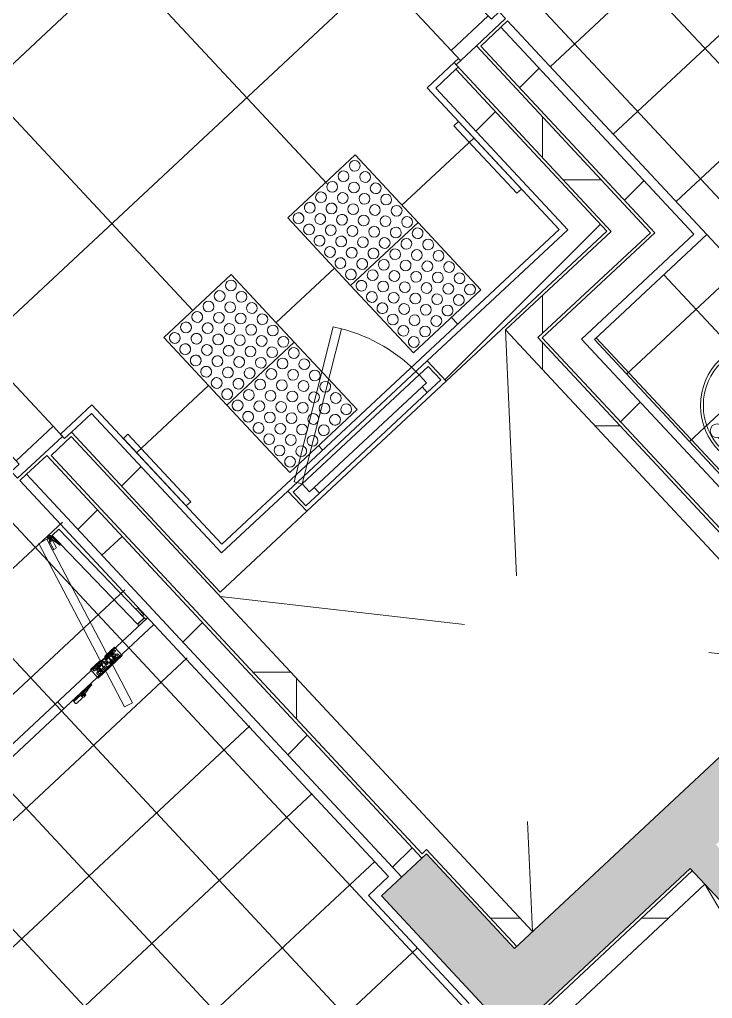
# Model space of a CAD drawing. Header units: millimetres. Extents: x -71377 to 516042, y -145869 to 441446.
# Drawn here: x 190669 to 192923, y 75689 to 78871 of the extents above; entities that cross this region are included whole.
import ezdxf

# ---------------------------------------------------------------- set-up
doc = ezdxf.new("R2010")
doc.units = ezdxf.units.MM
doc.header["$LTSCALE"] = 1000
doc.linetypes.add('_점선_S_', pattern=[1.6, 0.8, -0.8])
for name, color, linetype, lineweight in [('A-door', 4, 'Continuous', 5), ('A-door-hdln', 8, 'Continuous', 5), ('A-ele-8', 8, 'Continuous', 5), ('A-fnsh', 5, 'Continuous', 5), ('A-hat', 251, 'Continuous', 5), ('A-insu', 251, 'Continuous', 5), ('A_bwall', 3, 'Continuous', 5), ('A_cwall', 2, 'Continuous', 5), ('A_fnsh', 5, 'Continuous', 5), ('AA_오픈', 8, '_점선_S_', 5), ('AA_위생', 4, 'Continuous', 5), ('AA_점형블럭', 8, 'Continuous', 5)]:
    doc.layers.add(name, color=color, linetype=linetype, lineweight=lineweight)
pattern_1 = [(45, (165969.5, 243949.9), (-353.5534, 353.5534), [])]
pattern_2 = [(0, (165969.5, 243949.9), (0, 800), []), (90, (165969.5, 243949.9), (-800, 5e-14), [])]

# ---------------------------------------------------------------- blocks, each defined once
blk = doc.blocks.new('외여닫이문 - __A_SD_11x21_씰FL_20_원형__프레임200-7572414-지반층 배치도')
at = {"layer": 'A-door'}
for p, q in [((-550, 125), (-505, 125)), ((-505, 125), (-505, -40)), ((505, 125), (550, 125)), ((505, -40), (505, 125)), ((-550, -75), (-550, 55)), ((550, 55), (550, -75)), ((-520, -40), (-520, -75)), ((-505, -40), (-520, -40)), ((520, -40), (505, -40)), ((520, -75), (520, -40)), ((-520, -75), (-550, -75)), ((485, -75), (485, -1115)), ((485, -75), (520, -75)), ((520, -75), (520, -1115)), ((485, -1115), (520, -1115))]:
    blk.add_line(p, q, dxfattribs=at)
at = {"layer": 'A-door-hdln'}
for p, q in [((-505, 125), (505, 125)), ((-505, -40), (505, -40)), ((-520, -75), (520, -75))]:
    blk.add_line(p, q, dxfattribs=at)
blk.add_arc((520, -75), 1040, 180, 270, dxfattribs=at)
blk = doc.blocks.new('외여닫이문 - __A_SD_11x21_씰FL_20_원형__프레임200-7572415-지반층 배치도')
at = {"layer": 'A-door'}
for p, q in [((485, 75), (485, 1115)), ((485, 1115), (520, 1115)), ((520, 75), (520, 1115)), ((-520, 75), (-550, 75)), ((-550, 75), (-550, -125)), ((-520, 40), (-520, 75)), ((485, 75), (520, 75)), ((520, 75), (520, 40)), ((550, -125), (550, 75)), ((-505, 40), (-520, 40)), ((-505, -125), (-505, 40)), ((520, 40), (505, 40)), ((505, 40), (505, -125)), ((-550, -125), (-505, -125)), ((505, -125), (550, -125))]:
    blk.add_line(p, q, dxfattribs=at)
at = {"layer": 'A-door-hdln'}
for p, q in [((520, 75), (-520, 75)), ((505, 40), (-505, 40)), ((505, -125), (-505, -125))]:
    blk.add_line(p, q, dxfattribs=at)
blk.add_arc((520, 75), 1040, 90, 180, dxfattribs=at)
blk = doc.blocks.new('점자블럭_원형_개수_ - 점자블럭_원형_개수_-V12-지반층 배치도')
at = {"layer": 'AA_점형블럭'}
for p, q in [((300, 0), (0, 0)), ((0, 0), (0, -300)), ((300, -300), (300, 0)), ((600, 0), (300, 0)), ((300, 0), (300, -300)), ((600, -300), (600, 0)), ((0, -300), (300, -300)), ((300, -300), (600, -300))]:
    blk.add_line(p, q, dxfattribs=at)
for centre, start, end in [((25, -25), 0, 180), ((25, -25), 0, 180), ((25, -25), 120, 180), ((25, -25), 120, 180), ((25, -25), 180, 360), ((25, -25), 180, 0), ((25, -25), 180, 360), ((25, -25), 180, 0), ((25, -25), 15, 90), ((25, -25), 15, 90), ((75, -25), 0, 180), ((75, -25), 0, 180), ((75, -25), 0, 180), ((75, -25), 0, 180), ((75, -25), 180, 360), ((75, -25), 180, 0), ((75, -25), 180, 360), ((75, -25), 180, 0), ((125, -25), 0, 180), ((125, -25), 0, 180), ((125, -25), 0, 180), ((125, -25), 0, 180), ((125, -25), 180, 360), ((125, -25), 180, 0), ((125, -25), 180, 360), ((125, -25), 180, 0), ((175, -25), 0, 180), ((175, -25), 0, 180), ((175, -25), 180, 360), ((175, -25), 180, 360), ((175, -25), 0, 150), ((175, -25), 0, 150), ((175, -25), 300, 0), ((175, -25), 300, 0), ((225, -25), 0, 180), ((225, -25), 0, 180), ((225, -25), 180, 360), ((225, -25), 180, 360), ((225, -25), 0, 150), ((225, -25), 0, 150), ((225, -25), 300, 0), ((225, -25), 300, 0), ((275, -25), 0, 180), ((275, -25), 0, 180), ((275, -25), 180, 360), ((275, -25), 180, 360), ((275, -25), 0, 150), ((275, -25), 0, 150), ((275, -25), 300, 0), ((275, -25), 300, 0), ((325, -25), 0, 180), ((325, -25), 90, 180), ((325, -25), 0, 180), ((325, -25), 90, 180), ((325, -25), 180, 360), ((325, -25), 180, 345), ((325, -25), 180, 360), ((325, -25), 180, 345), ((325, -25), 30, 60), ((325, -25), 30, 60), ((375, -25), 0, 180), ((375, -25), 90, 180), ((375, -25), 0, 180), ((375, -25), 90, 180), ((375, -25), 180, 360), ((375, -25), 180, 345), ((375, -25), 180, 360), ((375, -25), 180, 345), ((375, -25), 30, 60), ((375, -25), 30, 60), ((425, -25), 0, 180), ((425, -25), 90, 180), ((425, -25), 0, 180), ((425, -25), 90, 180), ((425, -25), 180, 360), ((425, -25), 180, 345), ((425, -25), 180, 0), ((425, -25), 180, 345), ((425, -25), 30, 60), ((425, -25), 30, 60), ((475, -25), 0, 180), ((475, -25), 90, 180), ((475, -25), 0, 180), ((475, -25), 90, 180), ((475, -25), 180, 360), ((475, -25), 180, 345), ((475, -25), 180, 360), ((475, -25), 180, 345), ((475, -25), 30, 60), ((475, -25), 30, 60), ((525, -25), 0, 180), ((525, -25), 90, 180), ((525, -25), 0, 180), ((525, -25), 90, 180), ((525, -25), 180, 360), ((525, -25), 180, 345), ((525, -25), 180, 360), ((525, -25), 180, 345), ((525, -25), 30, 60), ((525, -25), 30, 60), ((575, -25), 0, 180), ((575, -25), 90, 180), ((575, -25), 0, 180), ((575, -25), 90, 180), ((575, -25), 180, 360), ((575, -25), 180, 345), ((575, -25), 180, 360), ((575, -25), 180, 345), ((575, -25), 30, 60), ((575, -25), 30, 60), ((25, -75), 0, 180), ((25, -75), 0, 180), ((25, -75), 0, 180), ((25, -75), 0, 180), ((75, -75), 0, 180), ((75, -75), 0, 180), ((75, -75), 0, 180), ((75, -75), 0, 180), ((125, -75), 0, 180), ((125, -75), 0, 180), ((125, -75), 0, 180), ((125, -75), 0, 180), ((175, -75), 0, 180), ((175, -75), 0, 180), ((175, -75), 0, 180), ((175, -75), 0, 180), ((175, -25), 210, 240), ((175, -25), 210, 240), ((225, -75), 0, 180), ((225, -75), 0, 180), ((225, -75), 0, 180), ((225, -75), 0, 180), ((225, -25), 210, 240), ((225, -25), 210, 240), ((275, -75), 0, 180), ((275, -75), 0, 180), ((275, -75), 0, 180), ((275, -75), 0, 180), ((275, -25), 210, 240), ((275, -25), 210, 240), ((325, -75), 0, 180), ((325, -75), 90, 180), ((325, -75), 0, 180), ((325, -75), 90, 180), ((325, -75), 30, 60), ((325, -75), 30, 60), ((375, -75), 0, 180), ((375, -75), 90, 180), ((375, -75), 0, 180), ((375, -75), 90, 180), ((375, -75), 30, 60), ((375, -75), 30, 60), ((425, -75), 0, 180), ((425, -75), 90, 180), ((425, -75), 0, 180), ((425, -75), 90, 180), ((425, -75), 30, 60), ((425, -75), 30, 60), ((475, -75), 0, 180), ((475, -75), 90, 180), ((475, -75), 0, 180), ((475, -75), 90, 180), ((475, -75), 30, 60), ((475, -75), 30, 60), ((525, -75), 0, 180), ((525, -75), 90, 180), ((525, -75), 0, 180), ((525, -75), 90, 180), ((525, -75), 30, 60), ((525, -75), 30, 60), ((575, -75), 0, 180), ((575, -75), 90, 180), ((575, -75), 0, 180), ((575, -75), 90, 180), ((575, -75), 30, 60), ((575, -75), 30, 60), ((25, -75), 180, 360), ((25, -75), 180, 0), ((25, -75), 180, 360), ((25, -75), 180, 0), ((75, -75), 180, 360), ((75, -75), 180, 0), ((75, -75), 180, 360), ((75, -75), 180, 0), ((125, -75), 180, 360), ((125, -75), 180, 0), ((125, -75), 180, 360), ((125, -75), 180, 0), ((175, -75), 180, 360), ((175, -75), 180, 0), ((175, -75), 180, 360), ((175, -75), 180, 0), ((225, -75), 180, 360), ((225, -75), 180, 0), ((225, -75), 180, 360), ((225, -75), 180, 0), ((275, -75), 180, 360), ((275, -75), 180, 0), ((275, -75), 180, 360), ((275, -75), 180, 0), ((325, -75), 180, 360), ((325, -75), 180, 345), ((325, -75), 180, 360), ((325, -75), 180, 345), ((375, -75), 180, 360), ((375, -75), 180, 345), ((375, -75), 180, 360), ((375, -75), 180, 345), ((425, -75), 180, 360), ((425, -75), 180, 345), ((425, -75), 180, 0), ((425, -75), 180, 345), ((475, -75), 180, 360), ((475, -75), 180, 345), ((475, -75), 180, 360), ((475, -75), 180, 345), ((525, -75), 180, 360), ((525, -75), 180, 345), ((525, -75), 180, 360), ((525, -75), 180, 345), ((575, -75), 180, 360), ((575, -75), 180, 345), ((575, -75), 180, 360), ((575, -75), 180, 345), ((25, -125), 0, 180), ((25, -125), 0, 180), ((25, -125), 0, 180), ((25, -125), 0, 180), ((25, -125), 180, 360), ((25, -125), 180, 0), ((25, -125), 180, 360), ((25, -125), 180, 0), ((75, -125), 0, 180), ((75, -125), 0, 180), ((75, -125), 0, 180), ((75, -125), 0, 180), ((75, -125), 180, 360), ((75, -125), 180, 0), ((75, -125), 180, 360), ((75, -125), 180, 0), ((125, -125), 0, 180), ((125, -125), 0, 180), ((125, -125), 0, 180), ((125, -125), 0, 180), ((125, -125), 180, 360), ((125, -125), 180, 0), ((125, -125), 180, 360), ((125, -125), 180, 0), ((175, -125), 0, 180), ((175, -125), 0, 180), ((175, -125), 0, 180), ((175, -125), 0, 180), ((175, -125), 180, 360), ((175, -125), 180, 0), ((175, -125), 180, 360), ((175, -125), 180, 0), ((225, -125), 0, 180), ((225, -125), 0, 180), ((225, -125), 0, 180), ((225, -125), 0, 180), ((225, -125), 180, 360), ((225, -125), 180, 0), ((225, -125), 180, 360), ((225, -125), 180, 0), ((275, -125), 0, 180), ((275, -125), 0, 180), ((275, -125), 0, 180), ((275, -125), 0, 180), ((275, -125), 180, 360), ((275, -125), 180, 0), ((275, -125), 180, 360), ((275, -125), 180, 0), ((325, -125), 0, 180), ((325, -125), 90, 180), ((325, -125), 0, 180), ((325, -125), 90, 180), ((325, -125), 180, 360), ((325, -125), 180, 345), ((325, -125), 180, 360), ((325, -125), 180, 345), ((325, -125), 30, 60), ((325, -125), 30, 60), ((375, -125), 0, 180), ((375, -125), 90, 180), ((375, -125), 0, 180), ((375, -125), 90, 180), ((375, -125), 180, 360), ((375, -125), 180, 345), ((375, -125), 180, 360), ((375, -125), 180, 345), ((375, -125), 30, 60), ((375, -125), 30, 60), ((425, -125), 0, 180), ((425, -125), 90, 180), ((425, -125), 0, 180), ((425, -125), 90, 180), ((425, -125), 180, 360), ((425, -125), 180, 345), ((425, -125), 180, 360), ((425, -125), 180, 345), ((425, -125), 30, 60), ((425, -125), 30, 60), ((475, -125), 0, 180), ((475, -125), 90, 180), ((475, -125), 0, 180), ((475, -125), 90, 180), ((475, -125), 180, 360), ((475, -125), 180, 345), ((475, -125), 180, 360), ((475, -125), 180, 345), ((475, -125), 30, 60), ((475, -125), 30, 60), ((525, -125), 0, 180), ((525, -125), 90, 180), ((525, -125), 0, 180), ((525, -125), 90, 180), ((525, -125), 180, 360), ((525, -125), 180, 345), ((525, -125), 180, 360), ((525, -125), 180, 345), ((525, -125), 30, 60), ((525, -125), 30, 60), ((575, -125), 0, 180), ((575, -125), 90, 180), ((575, -125), 0, 180), ((575, -125), 90, 180), ((575, -125), 180, 360), ((575, -125), 180, 345), ((575, -125), 180, 360), ((575, -125), 180, 345), ((575, -125), 30, 60), ((575, -125), 30, 60), ((25, -175), 0, 180), ((25, -175), 0, 180), ((25, -175), 30, 105), ((25, -175), 30, 105), ((75, -175), 0, 180), ((75, -175), 0, 180), ((75, -175), 0, 180), ((75, -175), 0, 180), ((125, -175), 0, 180), ((125, -175), 0, 180), ((125, -175), 0, 180), ((125, -175), 0, 180), ((175, -175), 0, 180), ((175, -175), 0, 180), ((175, -175), 0, 180), ((175, -175), 0, 180), ((225, -175), 0, 180), ((225, -175), 0, 180), ((225, -175), 0, 180), ((225, -175), 0, 180), ((275, -175), 0, 180), ((275, -175), 0, 180), ((275, -175), 0, 180), ((275, -175), 0, 180), ((325, -175), 0, 180), ((325, -175), 0, 180), ((325, -175), 0, 180), ((325, -175), 0, 180), ((375, -175), 0, 180), ((375, -175), 0, 180), ((375, -175), 0, 180), ((375, -175), 0, 180), ((425, -175), 0, 180), ((425, -175), 0, 180), ((425, -175), 0, 180), ((425, -175), 0, 180), ((475, -175), 0, 180), ((475, -175), 0, 180), ((475, -175), 0, 180), ((475, -175), 0, 180), ((525, -175), 0, 180), ((525, -175), 0, 180), ((525, -175), 0, 180), ((525, -175), 0, 180), ((575, -175), 0, 180), ((575, -175), 0, 180), ((575, -175), 0, 180), ((575, -175), 0, 180), ((25, -175), 135, 180), ((25, -175), 135, 180), ((25, -175), 180, 360), ((25, -175), 180, 315), ((25, -175), 180, 360), ((25, -175), 180, 315), ((75, -175), 180, 360), ((75, -175), 180, 0), ((75, -175), 180, 360), ((75, -175), 180, 0), ((125, -175), 180, 360), ((125, -175), 180, 0), ((125, -175), 180, 360), ((125, -175), 180, 0), ((175, -175), 180, 360), ((175, -175), 180, 0), ((175, -175), 180, 360), ((175, -175), 180, 0), ((225, -175), 180, 360), ((225, -175), 180, 0), ((225, -175), 180, 360), ((225, -175), 180, 0), ((275, -175), 180, 360), ((275, -175), 180, 0), ((275, -175), 180, 360), ((275, -175), 180, 360), ((325, -175), 180, 360), ((325, -175), 180, 360), ((325, -175), 180, 360), ((325, -175), 180, 0), ((375, -175), 180, 360), ((375, -175), 180, 0), ((375, -175), 180, 360), ((375, -175), 180, 360), ((425, -175), 180, 360), ((425, -175), 180, 0), ((425, -175), 180, 360), ((425, -175), 180, 0), ((475, -175), 180, 360), ((475, -175), 180, 0), ((475, -175), 180, 360), ((475, -175), 180, 0), ((525, -175), 180, 360), ((525, -175), 180, 0), ((525, -175), 180, 360), ((525, -175), 180, 0), ((575, -175), 180, 360), ((575, -175), 180, 360), ((575, -175), 180, 360), ((575, -175), 180, 360), ((25, -225), 0, 180), ((25, -225), 0, 180), ((25, -225), 135, 180), ((25, -225), 135, 180), ((25, -225), 30, 105), ((25, -225), 30, 105), ((75, -225), 0, 180), ((75, -225), 0, 180), ((75, -225), 0, 180), ((75, -225), 0, 180), ((125, -225), 0, 180), ((125, -225), 0, 180), ((125, -225), 0, 180), ((125, -225), 0, 180), ((175, -225), 0, 180), ((175, -225), 0, 180), ((175, -225), 0, 180), ((175, -225), 0, 180), ((225, -225), 0, 180), ((225, -225), 0, 180), ((225, -225), 0, 180), ((225, -225), 0, 180), ((275, -225), 0, 180), ((275, -225), 0, 180), ((275, -225), 0, 180), ((275, -225), 0, 180), ((325, -225), 0, 180), ((325, -225), 0, 180), ((325, -225), 0, 180), ((325, -225), 0, 180), ((375, -225), 0, 180), ((375, -225), 0, 180), ((375, -225), 0, 180), ((375, -225), 0, 180), ((425, -225), 0, 180), ((425, -225), 0, 180), ((425, -225), 0, 180), ((425, -225), 0, 180), ((475, -225), 0, 180), ((475, -225), 0, 180), ((475, -225), 0, 180), ((475, -225), 0, 180), ((525, -225), 0, 180), ((525, -225), 0, 180), ((525, -225), 0, 180), ((525, -225), 0, 180), ((575, -225), 0, 180), ((575, -225), 0, 180), ((575, -225), 0, 180), ((575, -225), 0, 180), ((25, -225), 180, 360), ((25, -225), 180, 315), ((25, -225), 180, 360), ((25, -225), 180, 315), ((75, -225), 180, 360), ((75, -225), 180, 0), ((75, -225), 180, 360), ((75, -225), 180, 360), ((125, -225), 180, 360), ((125, -225), 180, 0), ((125, -225), 180, 360), ((125, -225), 180, 0), ((175, -225), 180, 360), ((175, -225), 180, 360), ((175, -225), 180, 360), ((175, -225), 180, 0), ((225, -225), 180, 360), ((225, -225), 180, 0), ((225, -225), 180, 360), ((225, -225), 180, 0), ((275, -225), 180, 360), ((275, -225), 180, 0), ((275, -225), 180, 360), ((275, -225), 180, 0), ((325, -225), 180, 360), ((325, -225), 180, 0), ((325, -225), 180, 360), ((325, -225), 180, 0), ((375, -225), 180, 360), ((375, -225), 180, 360), ((375, -225), 180, 360), ((375, -225), 180, 0), ((425, -225), 180, 360), ((425, -225), 180, 0), ((425, -225), 180, 360), ((425, -225), 180, 0), ((475, -225), 180, 360), ((475, -225), 180, 360), ((475, -225), 180, 360), ((475, -225), 180, 0), ((525, -225), 180, 360), ((525, -225), 180, 0), ((525, -225), 180, 360), ((525, -225), 180, 0), ((575, -225), 180, 360), ((575, -225), 180, 0), ((575, -225), 180, 360), ((575, -225), 180, 0), ((25, -275), 0, 180), ((25, -275), 0, 180), ((25, -275), 135, 180), ((25, -275), 135, 180), ((25, -275), 180, 360), ((25, -275), 180, 315), ((25, -275), 180, 360), ((25, -275), 180, 315), ((25, -275), 30, 105), ((25, -275), 30, 105), ((75, -275), 0, 180), ((75, -275), 0, 180), ((75, -275), 0, 180), ((75, -275), 0, 180), ((75, -275), 180, 360), ((75, -275), 180, 0), ((75, -275), 180, 360), ((75, -275), 180, 360), ((125, -275), 0, 180), ((125, -275), 0, 180), ((125, -275), 0, 180), ((125, -275), 0, 180), ((125, -275), 180, 360), ((125, -275), 180, 0), ((125, -275), 180, 360), ((125, -275), 180, 0), ((175, -275), 0, 180), ((175, -275), 0, 180), ((175, -275), 0, 180), ((175, -275), 0, 180), ((175, -275), 180, 360), ((175, -275), 180, 0), ((175, -275), 180, 360), ((175, -275), 180, 0), ((225, -275), 0, 180), ((225, -275), 0, 180), ((225, -275), 0, 180), ((225, -275), 0, 180), ((225, -275), 180, 360), ((225, -275), 180, 0), ((225, -275), 180, 360), ((225, -275), 180, 0), ((275, -275), 0, 180), ((275, -275), 0, 180), ((275, -275), 0, 180), ((275, -275), 0, 180), ((275, -275), 180, 360), ((275, -275), 180, 0), ((275, -275), 180, 360), ((275, -275), 180, 360), ((325, -275), 0, 180), ((325, -275), 0, 180), ((325, -275), 0, 180), ((325, -275), 0, 180), ((325, -275), 180, 360), ((325, -275), 180, 360), ((325, -275), 180, 360), ((325, -275), 180, 0), ((375, -275), 0, 180), ((375, -275), 0, 180), ((375, -275), 0, 180), ((375, -275), 0, 180), ((375, -275), 180, 360), ((375, -275), 180, 0), ((375, -275), 180, 360), ((375, -275), 180, 0), ((425, -275), 0, 180), ((425, -275), 0, 180), ((425, -275), 0, 180), ((425, -275), 0, 180), ((425, -275), 180, 360), ((425, -275), 180, 0), ((425, -275), 180, 360), ((425, -275), 180, 0), ((475, -275), 0, 180), ((475, -275), 0, 180), ((475, -275), 0, 180), ((475, -275), 0, 180), ((475, -275), 180, 360), ((475, -275), 180, 0), ((475, -275), 180, 360), ((475, -275), 180, 0), ((525, -275), 0, 180), ((525, -275), 0, 180), ((525, -275), 0, 180), ((525, -275), 0, 180), ((525, -275), 180, 360), ((525, -275), 180, 360), ((525, -275), 180, 360), ((525, -275), 180, 360), ((575, -275), 0, 180), ((575, -275), 0, 180), ((575, -275), 0, 180), ((575, -275), 0, 180), ((575, -275), 180, 360), ((575, -275), 180, 0), ((575, -275), 180, 360), ((575, -275), 180, 360)]:
    blk.add_arc(centre, 17.5, start, end, dxfattribs=at)
blk = doc.blocks.new('위생기구_세면대_너비변경_ - 위생기구_세면대_너비변경_-6324300-지반층 배치도')
at = {"layer": 'AA_위생'}
for p, q in [((-535, 500), (535, 500)), ((-12.7, 176.4), (-19.3, 106.8)), ((12.7, 176.4), (-12.7, 176.4)), ((19.3, 106.8), (12.7, 176.4)), ((-23.8, 102.7), (-26.6, 102.7)), ((26.6, 102.7), (23.8, 102.7)), ((26.6, 77.3), (-26.6, 77.3))]:
    blk.add_line(p, q, dxfattribs=at)
for centre, radius in [((0, 259.1), 209.1), ((0, 259.1), 200), ((0, 284.1), 23.6), ((0, 284.1), 13.6), ((-45.5, 90), 22.7), ((0, 90), 7.27), ((45.5, 90), 22.7)]:
    blk.add_circle(centre, radius, dxfattribs=at)
for centre, radius, start, end in [((-9.5, 256), 170.1, 109.3849, 130.3466), ((0, 229.2), 198.6, 90, 109.3849), ((0, 229.2), 198.6, 70.6151, 90), ((9.5, 256), 170.1, 49.6534, 70.6151), ((-24, 273.1), 147.6, 130.3466, 154.0053), ((24, 273.1), 147.6, 25.9947, 49.6534), ((-46.4, 284.1), 122.6, 154.0053, 180), ((46.4, 284.1), 122.6, 360, 25.9947), ((-46.4, 284.1), 122.6, 180, 205.9947), ((46.4, 284.1), 122.6, 334.0053, 0), ((-24, 295), 147.6, 205.9947, 229.6534), ((24, 295), 147.6, 310.3466, 334.0053), ((-9.5, 312.2), 170.1, 229.6534, 250.6151), ((9.5, 312.2), 170.1, 289.3849, 310.3466), ((0, 339), 198.6, 250.6151, 265.3623), ((0, 339), 198.6, 274.6377, 289.3849), ((-23.8, 107.3), 4.55, 270, 354.6091), ((23.8, 107.3), 4.55, 185.3909, 270)]:
    blk.add_arc(centre, radius, start, end, dxfattribs=at)
blk = doc.blocks.new('점검구_외여닫이_ - _A_ED_6x18-6791810-지반층 배치도')
at = {"layer": 'A-door'}
for p, q in [((-300, 70), (-240, 70)), ((-300, 10), (-300, 70)), ((-240, 70), (-240, 45)), ((240, 70), (300, 70)), ((240, 45), (240, 70)), ((300, 70), (300, 10)), ((-260, 45), (-260, 10)), ((-240, 45), (-260, 45)), ((260, 45), (240, 45)), ((260, 10), (260, 45)), ((-260, 10), (-300, 10)), ((300, 10), (260, 10))]:
    blk.add_line(p, q, dxfattribs=at)
at = {"layer": 'A-door-hdln'}
for p, q in [((240, 70), (-240, 70)), ((-240, 45), (-240, 70)), ((240, 70), (240, 45)), ((-260, 45), (-240, 45)), ((240, 45), (-240, 45)), ((240, 45), (260, 45)), ((-260, 10), (260, 10)), ((260, 10), (-176.9, -271.9)), ((275, -13.2), (260, 10)), ((-161.9, -295.2), (275, -13.2)), ((-176.9, -271.9), (-161.9, -295.2))]:
    blk.add_line(p, q, dxfattribs=at)
blk.add_arc((260, 10), 520, 180, 212.8323, dxfattribs=at)
blk = doc.blocks.new('위생기구_큐비클_장애인_ - 위생기구_큐비클_장애인_-6792012-지반층 배치도')
at = {"layer": 'AA_위생'}
for p, q in [((-30, 0), (-30, -2090)), ((0, -2090), (0, 0)), ((-437.9, -14.5), (-38, -8)), ((-437.5, -44.5), (-437.9, -14.5)), ((-45.9, -8.1), (-77.9, -8.7)), ((-71.3, -1.9), (-46, -1.5)), ((-46, -1.5), (-45.9, -8.1)), ((-37.9, -8), (-45.9, -8.1)), ((-38, -8), (-37.5, -38)), ((-36.7, -33.3), (-36.7, -8)), ((-36.7, -8), (-30, -8)), ((-30, -8), (-30, 0)), ((-30, -8), (-30, -40)), ((-445.2, -58), (-445.3, -56)), ((-444, -52), (-444, -51.3)), ((-435.9, -59.8), (-443.2, -60)), ((-441.4, -48.6), (-436.7, -48.5)), ((-438.3, -59), (-440.1, -65.5)), ((-439, -61.6), (-440.1, -65.5)), ((-437.9, -55), (-436.7, -55.3)), ((-437.9, -55.2), (-436.7, -55.2)), ((-436.7, -55.2), (-437.9, -55.2)), ((-37.5, -38), (-437.5, -44.5)), ((-437.5, -44.5), (-397.5, -43.8)), ((-437.4, -48.5), (-437.5, -44.5)), ((-437.5, -44.5), (-437.3, -51.2)), ((-397.4, -47.8), (-437.4, -48.5)), ((-437.4, -55.8), (-437.1, -54.6)), ((-437.3, -55.8), (-437.3, -54.6)), ((-437.3, -54.6), (-437.3, -55.8)), ((-436.7, -48.5), (-432.1, -48.4)), ((-433.4, -48.5), (-399.4, -47.9)), ((-433.3, -55.1), (-433.4, -48.5)), ((-399.4, -47.9), (-433.3, -54.5)), ((-432.1, -48.4), (-433.2, -57.1)), ((-430.7, -63.9), (-428.7, -56.8)), ((-424.6, -54.5), (-400.9, -61)), ((-397.5, -43.8), (-397.4, -47.8)), ((-448, -94.4), (-440.1, -65.5)), ((130.7, -252.7), (-448, -94.4)), ((-440.1, -65.5), (138.7, -223.8)), ((-440.1, -65.5), (-401.5, -76)), ((-400.5, -72.2), (-430.7, -63.9)), ((-425.8, -68.7), (-427.5, -64.8)), ((-400.5, -72.2), (-426.8, -65)), ((-425.9, -69.3), (-425.8, -68.7)), ((-401.5, -76), (-400.5, -72.2)), ((-398.5, -65.1), (-400.5, -72.2)), ((3.7, -144.2), (-33.7, -144.2)), ((-33.7, -144.2), (-33.7, -184.2)), ((-29, -158.8), (-27.7, -158.8)), ((-28.3, -188.2), (-28.3, -158.8)), ((-27, -152.2), (-27, -158.8)), ((-21.7, -152.2), (-21.7, -158.8)), ((-17.7, -158.2), (-17.7, -160.2)), ((-13, -157.5), (-17, -157.5)), ((-12.3, -160.2), (-12.3, -158.2)), ((-9.7, -150.8), (-3, -150.8)), ((-9.7, -156.2), (-3, -156.2)), ((-2.3, -158.8), (-1, -158.8)), ((-1.7, -188.2), (-1.7, -158.8)), ((3.7, -250.8), (3.7, -144.2)), ((3.7, -168.2), (-33.7, -168.2)), ((3.7, -170.8), (-33.7, -170.8)), ((-32.3, -184.8), (-32.3, -162.2)), ((-32.3, -180.2), (-32.3, -166.8)), ((-32.3, -166.8), (2.3, -166.8)), ((-24.3, -166.8), (-32.3, -166.8)), ((-32.3, -166.8), (-32.3, -180.2)), ((2.3, -180.2), (-32.3, -180.2)), ((-32.3, -180.2), (-24.3, -180.2)), ((-27.7, -188.2), (-29, -188.2)), ((-22.6, -189.9), (-27.2, -190.6)), ((-24.3, -162.2), (-24.3, -184.8)), ((-24.3, -180.2), (-24.3, -166.8)), ((-20.3, -161.5), (-20.3, -187.2)), ((-17.7, -160.2), (-19, -160.2)), ((-17.7, -166.8), (-17.7, -160.2)), ((-11, -160.2), (-12.3, -160.2)), ((-12.3, -166.8), (-12.3, -160.2)), ((-9.7, -161.5), (-9.7, -187.2)), ((-7.4, -189.9), (-2.8, -190.6)), ((-5.7, -184.8), (-5.7, -162.2)), ((2.3, -166.8), (-5.7, -166.8)), ((-5.7, -166.8), (-5.7, -180.2)), ((-5.7, -180.2), (2.3, -180.2)), ((-1, -188.2), (-2.3, -188.2)), ((2.3, -162.2), (2.3, -184.8)), ((2.3, -166.8), (2.3, -180.2)), ((2.3, -180.2), (2.3, -166.8)), ((-33.7, -210.8), (-33.7, -250.8)), ((-32.3, -210.2), (-32.3, -232.8)), ((2.3, -214.8), (-32.3, -214.8)), ((-32.3, -214.8), (-32.3, -228.2)), ((-32.3, -228.2), (-32.3, -214.8)), ((-32.3, -214.8), (-24.3, -214.8)), ((-27.7, -206.8), (-29, -206.8)), ((-28.3, -192), (-28.3, -203)), ((-27.2, -204.4), (-22.6, -205.1)), ((-15, -193.5), (-25.7, -192.2)), ((-15, -201.5), (-25.7, -202.8)), ((-24.3, -232.8), (-24.3, -210.2)), ((-24.3, -214.8), (-24.3, -228.2)), ((-20.3, -207.8), (-20.3, -233.5)), ((-15.6, -197.5), (-14.4, -197.5)), ((-15, -196.9), (-15, -198.1)), ((-9.7, -207.8), (-9.7, -233.5)), ((-2.8, -204.4), (-7.4, -205.1)), ((-5.7, -210.2), (-5.7, -232.8)), ((-5.7, -214.8), (2.3, -214.8)), ((-1, -206.8), (-2.3, -206.8)), ((-1.7, -192), (-1.7, -203)), ((2.3, -232.8), (2.3, -210.2)), ((2.3, -228.2), (2.3, -214.8)), ((2.3, -214.8), (2.3, -228.2)), ((3.7, -224.2), (-33.7, -224.2)), ((3.7, -226.8), (-33.7, -226.8)), ((-33.7, -250.8), (3.7, -250.8)), ((-32.3, -228.2), (2.3, -228.2)), ((-24.3, -228.2), (-32.3, -228.2)), ((-29, -236.2), (-27.7, -236.2)), ((-27, -242.8), (-27, -236.2)), ((-21.7, -242.8), (-21.7, -236.2)), ((-17.7, -234.8), (-19, -234.8)), ((-17.7, -228.2), (-17.7, -234.8)), ((-17.7, -236.8), (-17.7, -234.8)), ((-13, -237.5), (-17, -237.5)), ((-12.3, -228.2), (-12.3, -234.8)), ((-11, -234.8), (-12.3, -234.8)), ((-12.3, -234.8), (-12.3, -236.8)), ((-9.7, -238.8), (-3, -238.8)), ((-9.7, -244.2), (-3, -244.2)), ((2.3, -228.2), (-5.7, -228.2)), ((-2.3, -236.2), (-1, -236.2)), ((138.7, -223.8), (130.7, -252.7)), ((5.5, -281.5), (1.5, -281.5)), ((1.5, -281.5), (1.5, -321.5)), ((5.5, -321.5), (5.5, -281.5)), ((5.5, -317.5), (5.5, -283.5)), ((5.5, -283.5), (11.5, -317.5)), ((5.5, -320.8), (5.5, -316.2)), ((5.5, -316.2), (14.2, -317.5)), ((12.1, -317.5), (5.5, -317.5)), ((5.5, -321.5), (1.5, -321.5)), ((1.5, -321.5), (8.2, -321.5)), ((8.2, -321.5), (1.5, -321.5)), ((1.5, -321.5), (5.5, -321.5)), ((1.5, -321.5), (1.5, -361.5)), ((5.5, -325.5), (5.5, -320.8)), ((5.5, -361.5), (5.5, -330.2)), ((5.5, -330.2), (12.8, -330.2)), ((5.5, -361.5), (5.5, -334.2)), ((8.8, -328.2), (8.2, -328.2)), ((11.6, -321.5), (12.7, -321.5)), ((12.7, -321.5), (11.6, -321.5)), ((11.6, -321.5), (12.7, -321.5)), ((12.1, -322.1), (12.1, -320.9)), ((12.1, -320.9), (12.1, -322.1)), ((12.1, -322.1), (12.1, -320.9)), ((14.8, -329.5), (12.8, -329.5)), ((16.1, -333.5), (16.1, -358.2)), ((16.8, -320.2), (16.8, -327.5)), ((1.5, -361.5), (5.5, -361.5)), ((12.8, -361.5), (5.5, -361.5)), ((-30, -400), (0, -400)), ((0, -400), (-30, -400)), ((3.7, -658.7), (-33.7, -658.7)), ((-33.7, -658.7), (-33.7, -698.7)), ((-27, -666.7), (-27, -673.3)), ((-21.7, -666.7), (-21.7, -673.3)), ((-9.7, -665.3), (-3, -665.3)), ((3.7, -765.3), (3.7, -658.7)), ((3.7, -682.7), (-33.7, -682.7)), ((3.7, -685.3), (-33.7, -685.3)), ((-32.3, -699.3), (-32.3, -676.7)), ((-32.3, -694.7), (-32.3, -681.3)), ((-32.3, -681.3), (2.3, -681.3)), ((-24.3, -681.3), (-32.3, -681.3)), ((-32.3, -681.3), (-32.3, -694.7)), ((2.3, -694.7), (-32.3, -694.7)), ((-32.3, -694.7), (-24.3, -694.7)), ((-29, -673.3), (-27.7, -673.3)), ((-28.3, -702.7), (-28.3, -673.3)), ((-24.3, -676.7), (-24.3, -699.3)), ((-24.3, -694.7), (-24.3, -681.3)), ((-20.3, -676), (-20.3, -701.7)), ((-17.7, -674.7), (-19, -674.7)), ((-17.7, -672.7), (-17.7, -674.7)), ((-17.7, -681.3), (-17.7, -674.7)), ((-13, -672), (-17, -672)), ((-12.3, -674.7), (-12.3, -672.7)), ((-11, -674.7), (-12.3, -674.7)), ((-12.3, -681.3), (-12.3, -674.7)), ((-9.7, -670.7), (-3, -670.7)), ((-9.7, -676), (-9.7, -701.7)), ((-5.7, -699.3), (-5.7, -676.7)), ((2.3, -681.3), (-5.7, -681.3)), ((-5.7, -681.3), (-5.7, -694.7)), ((-5.7, -694.7), (2.3, -694.7)), ((-2.3, -673.3), (-1, -673.3)), ((-1.7, -702.7), (-1.7, -673.3)), ((2.3, -676.7), (2.3, -699.3)), ((2.3, -681.3), (2.3, -694.7)), ((2.3, -694.7), (2.3, -681.3)), ((-33.7, -725.3), (-33.7, -765.3)), ((-32.3, -724.7), (-32.3, -747.3)), ((2.3, -729.3), (-32.3, -729.3)), ((-32.3, -729.3), (-32.3, -742.7)), ((-32.3, -742.7), (-32.3, -729.3)), ((-32.3, -729.3), (-24.3, -729.3)), ((-27.7, -702.7), (-29, -702.7)), ((-27.7, -721.3), (-29, -721.3)), ((-28.3, -706.5), (-28.3, -717.5)), ((-22.6, -704.4), (-27.2, -705.1)), ((-27.2, -718.9), (-22.6, -719.6)), ((-15, -708), (-25.7, -706.7)), ((-15, -716), (-25.7, -717.3)), ((-24.3, -747.3), (-24.3, -724.7)), ((-24.3, -729.3), (-24.3, -742.7)), ((-20.3, -722.3), (-20.3, -748)), ((-15.6, -712), (-14.4, -712)), ((-15, -711.4), (-15, -712.6)), ((-9.7, -722.3), (-9.7, -748)), ((-7.4, -704.4), (-2.8, -705.1)), ((-2.8, -718.9), (-7.4, -719.6)), ((-5.7, -724.7), (-5.7, -747.3)), ((-5.7, -729.3), (2.3, -729.3)), ((-1, -702.7), (-2.3, -702.7)), ((-1, -721.3), (-2.3, -721.3)), ((-1.7, -706.5), (-1.7, -717.5)), ((-1.7, -721.3), (-1.7, -750.7)), ((2.3, -747.3), (2.3, -724.7)), ((2.3, -742.7), (2.3, -729.3)), ((2.3, -729.3), (2.3, -742.7)), ((3.7, -738.7), (-33.7, -738.7)), ((3.7, -741.3), (-33.7, -741.3)), ((-32.3, -742.7), (2.3, -742.7)), ((-24.3, -742.7), (-32.3, -742.7)), ((-29, -750.7), (-27.7, -750.7)), ((-27, -757.3), (-27, -750.7)), ((-21.7, -757.3), (-21.7, -750.7)), ((-17.7, -749.3), (-19, -749.3)), ((-17.7, -742.7), (-17.7, -749.3)), ((-17.7, -751.3), (-17.7, -749.3)), ((-13, -752), (-17, -752)), ((-12.3, -742.7), (-12.3, -749.3)), ((-11, -749.3), (-12.3, -749.3)), ((-12.3, -749.3), (-12.3, -751.3)), ((-9.7, -753.3), (-3, -753.3)), ((-9.7, -758.7), (-3, -758.7)), ((2.3, -742.7), (-5.7, -742.7)), ((-2.3, -750.7), (-1, -750.7)), ((-33.7, -765.3), (3.7, -765.3)), ((-30, -1000), (0, -1000))]:
    blk.add_line(p, q, dxfattribs=at)
for centre, radius in [((-437.3, -55.2), 4), ((-437.3, -55.2), 4), ((-437.3, -55.2), 2.67), ((-437.3, -55.2), 2.67), ((-437.3, -55.2), 2.67), ((-428, -59.1), 2.67), ((-15, -197.5), 6.67), ((-7, -184.2), 4), ((-7, -184.2), 2), ((-23, -220.2), 4), ((-23, -220.2), 2), ((-15, -197.5), 5.33), ((12.1, -321.5), 4), ((12.1, -321.5), 4), ((12.1, -321.5), 2.67), ((12.1, -321.5), 2.67), ((12.1, -321.5), 2.67), ((-7, -698.7), 4), ((-7, -698.7), 2), ((-23, -734.7), 4), ((-15, -712), 6.67), ((-15, -712), 5.33), ((-23, -734.7), 2)]:
    blk.add_circle(centre, radius, dxfattribs=at)
for centre, radius, start, end in [((-71.2, -8.6), 6.67, 90.9654, 180.7768), ((-446.3, -53.5), 2.74, 292.1472, 32.9137), ((-443.2, -58), 2, 180.9654, 270.9654), ((-441.3, -51.3), 2.67, 90.9654, 180.9654), ((-435.9, -57.2), 2.67, 270.9654, 0.9654), ((-423.2, -55.4), 10.2, 184.7885, 249.4834), ((-425.5, -57.7), 3.33, 74.7045, 164.7045), ((-401.7, -64.2), 3.33, 344.7045, 74.7045), ((-30, -33.3), 6.67, 180, 270), ((-29, -162.2), 3.33, 90, 180), ((-27.7, -162.2), 3.33, 0, 90), ((-24.3, -152.2), 2.67, 360, 180), ((-24.3, -158.8), 2.67, 180, 0), ((-17, -158.2), 0.667, 90, 180), ((-13, -158.2), 0.667, 0, 90), ((-9.7, -153.5), 2.67, 90, 270), ((-2.3, -162.2), 3.33, 90, 180), ((-3, -153.5), 2.67, 270, 90), ((-1, -162.2), 3.33, 0, 90), ((-25, -183.5), 8.69, 184.3987, 265.6013), ((-29, -184.8), 3.33, 180, 270), ((-27, -192), 1.33, 99.4623, 180), ((-27.7, -184.8), 3.33, 270, 0), ((-23, -187.2), 2.67, 279.4623, 360), ((-19, -161.5), 1.33, 90, 180), ((-11, -161.5), 1.33, 0, 90), ((-7, -187.2), 2.67, 180, 260.5377), ((-2.3, -184.8), 3.33, 180, 270), ((-3, -192), 1.33, 0, 80.5377), ((-1, -184.8), 3.33, 270, 360), ((-25, -211.5), 8.69, 94.3987, 175.6013), ((-29, -210.2), 3.33, 90, 180), ((-27, -203), 1.33, 180, 260.5377), ((-27.7, -210.2), 3.33, 0, 90), ((-23, -207.8), 2.67, 0, 80.5377), ((-15, -197.5), 4, 270, 90), ((-7, -207.8), 2.67, 99.4623, 180), ((-2.3, -210.2), 3.33, 90, 180), ((-3, -203), 1.33, 279.4623, 0), ((-1.9, -214.9), 0.0667, 296.5651, 90), ((-1, -210.2), 3.33, 0, 90), ((-29, -232.8), 3.33, 180, 270), ((-27.7, -232.8), 3.33, 270, 0), ((-24.3, -236.2), 2.67, 0, 180), ((-24.3, -242.8), 2.67, 180, 0), ((-19, -233.5), 1.33, 180, 270), ((-17, -236.8), 0.667, 180, 270), ((-13, -236.8), 0.667, 270, 0), ((-9.7, -241.5), 2.67, 90, 270), ((-11, -233.5), 1.33, 270, 0), ((-2.3, -232.8), 3.33, 180, 270), ((-3, -241.5), 2.67, 270, 90), ((-1, -232.8), 3.33, 270, 0), ((14.2, -320.2), 2.67, 360, 90), ((8.2, -325.5), 2.67, 180, 270), ((10.3, -330.5), 2.74, 21.1818, 121.9483), ((12.8, -333.5), 3.33, 0, 90), ((14.8, -327.5), 2, 270, 0), ((12.8, -358.2), 3.33, 270, 0), ((-24.3, -666.7), 2.67, 0, 180), ((-9.7, -668), 2.67, 90, 270), ((-3, -668), 2.67, 270, 90), ((-25, -698), 8.69, 184.3987, 265.6013), ((-29, -676.7), 3.33, 90, 180), ((-29, -699.3), 3.33, 180, 270), ((-27.7, -676.7), 3.33, 0, 90), ((-27.7, -699.3), 3.33, 270, 0), ((-24.3, -673.3), 2.67, 180, 360), ((-19, -676), 1.33, 90, 180), ((-17, -672.7), 0.667, 90, 180), ((-13, -672.7), 0.667, 0, 90), ((-11, -676), 1.33, 0, 90), ((-2.3, -676.7), 3.33, 90, 180), ((-2.3, -699.3), 3.33, 180, 270), ((-1, -676.7), 3.33, 0, 90), ((-1, -699.3), 3.33, 270, 0), ((-25, -726), 8.69, 94.3987, 175.6013), ((-29, -724.7), 3.33, 90, 180), ((-27, -706.5), 1.33, 99.4623, 180), ((-27, -717.5), 1.33, 180, 260.5377), ((-27.7, -724.7), 3.33, 360, 90), ((-23, -701.7), 2.67, 279.4623, 360), ((-23, -722.3), 2.67, 0, 80.5377), ((-15, -712), 4, 270, 90), ((-7, -701.7), 2.67, 180, 260.5377), ((-7, -722.3), 2.67, 99.4623, 180), ((-2.3, -724.7), 3.33, 90, 180), ((-3, -706.5), 1.33, 0, 80.5377), ((-3, -717.5), 1.33, 279.4623, 360), ((-1, -724.7), 3.33, 360, 90), ((-29, -747.3), 3.33, 180, 270), ((-27.7, -747.3), 3.33, 270, 360), ((-24.3, -750.7), 2.67, 0, 180), ((-24.3, -757.3), 2.67, 180, 0), ((-19, -748), 1.33, 180, 270), ((-17, -751.3), 0.667, 180, 270), ((-13, -751.3), 0.667, 270, 360), ((-9.7, -756), 2.67, 90, 270), ((-11, -748), 1.33, 270, 0), ((-2.3, -747.3), 3.33, 180, 270), ((-3, -756), 2.67, 270, 90), ((-1, -747.3), 3.33, 270, 360)]:
    blk.add_arc(centre, radius, start, end, dxfattribs=at)
blk = doc.blocks.new('장애인 표시판 - 장애인 표시판-V105-지반층 배치도')
at = {"layer": 'AA_위생'}
for p, q in [((-150, 0), (150, 0)), ((-150, -20), (-150, 0)), ((150, -20), (-150, -20)), ((150, 0), (150, -20))]:
    blk.add_line(p, q, dxfattribs=at)

msp = doc.modelspace()

# ---------------------------------------------------------------- hatches: boundary and pattern name
at = {"layer": 'A-hat'}
h = msp.add_hatch(dxfattribs=at)
h.set_pattern_fill('FP_141', color=256, scale=1000, style=0, pattern_type=2)
h.set_pattern_definition([(133, (190327.8, 84173.44), (-438.812, -409.2), []), (223, (190327.8, 84173.44), (409.2, -438.812), [])])
h.paths.add_polyline_path([(191327.3, 77165.8), (192424.3, 78188.8), (191994.6, 78649.6), (192089.2, 78753.4), (191353.6, 79528.6), (191258.1, 79439.5), (191005.8, 79710), (195902.1, 84276), (196011.3, 84159), (196413.5, 84534.1), (195813.4, 85177.7), (195959.6, 85314.1), (195141.2, 86191.7), (194995, 86055.3), (194108.4, 87006.1), (191007.4, 84114.4), (190768.7, 84370.4), (188644.2, 82389.2), (188507.8, 82535.4), (188811.3, 82818.5), (185128.5, 86767.8), (183654.8, 85393.6), (187746.8, 81005.4), (187600.5, 80869), (189455.6, 78879.7), (189601.8, 79016.1), (190154.2, 78423.8), (190058.7, 78321), (190808.9, 77530.2), (190904.4, 77619.3), (191326.3, 77166.9)])
h.paths.add_polyline_path([(191547.7, 77398.7), (191138.5, 77837.5), (191357.9, 78042.1), (191767.1, 77603.3), (191561.7, 77411.8)])
h.paths.add_polyline_path([(191950.4, 77787.9), (191541.2, 78226.8), (191767.1, 78424.4), (192169.8, 77992.5), (191964.4, 77801)])
h.paths.add_polyline_path([(186512.3, 84557.9), (185898.5, 85216.2), (186118, 85420.8), (186730.5, 84761.4), (186526.4, 84571)])
h.paths.add_polyline_path([(185609.6, 85452.7), (185200.4, 85891.5), (185419.8, 86096.1), (185829, 85657.3), (185624.4, 85466.5)])
h = msp.add_hatch(dxfattribs=at)
h.set_pattern_fill('FP_142', color=256, scale=1000, style=0, pattern_type=2)
h.set_pattern_definition([(223, (193556.94, 79390.93), (204.6, -219.406), []), (313, (193556.94, 79390.93), (219.406, 204.6), [])])
h.paths.add_polyline_path([(193268.9, 77048.5), (195854.2, 79459.4), (193733.2, 81733.9), (191499.1, 79635.6), (192207.7, 78875.6), (192235, 78890.4), (192242.3, 78866.8), (192256.9, 78866.8), (192904.8, 78172.1), (192539.2, 77831.1), (193267.4, 77050.1)])
for points in [[(192415.4, 75705.7), (192934.1, 76189.3), (192866.2, 76262), (196434.6, 79576), (196495.7, 79510.5), (198401.6, 81287.8), (198265.2, 81434.1), (192279, 75851.9)], [(192934.1, 76189.3), (196495.7, 79510.5), (196419.6, 79575.6), (192866.2, 76262), (192879.4, 76247.8)], [(192850.6, 76111.4), (193321.1, 75606.8), (193404.6, 75684.7), (192934.1, 76189.3)], [(192269.2, 75569.3), (192415.4, 75705.7), (191992.6, 76159.1), (191846.3, 76022.7), (192026, 75830.1)]]:
    msp.add_hatch(color=256, dxfattribs=at).paths.add_polyline_path(points)
h = msp.add_hatch(dxfattribs=at)
h.set_pattern_fill('FP_12', color=256, scale=1000, style=0, pattern_type=2)
h.set_pattern_definition(pattern_1)
h.paths.add_polyline_path([(192735.2, 78178), (192801, 78239.4), (192235, 78846.4), (192169.2, 78785), (192232.4, 78717.2)])
h.paths.add_polyline_path([(191405.3, 79604.1), (191471.2, 79665.5), (191409.8, 79731.3), (191343.9, 79669.9)])
h = msp.add_hatch(dxfattribs=at)
h.set_pattern_fill('FP_13', color=256, scale=1000, style=0, pattern_type=2)
h.set_pattern_definition(pattern_2)
h.paths.add_polyline_path([(192593.9, 78182.9), (192659.7, 78244.3), (192155, 78785.5), (192095.7, 78717.2)])
h = msp.add_hatch(dxfattribs=at)
h.set_pattern_fill('FP_12', color=256, scale=1000, style=0, pattern_type=2)
h.set_pattern_definition(pattern_1)
h.paths.add_polyline_path([(192452.6, 78187.9), (192518.4, 78249.2), (192088.7, 78710), (192026, 78645.3)])
h = msp.add_hatch(dxfattribs=at)
h.set_pattern_fill('FP_143', color=256, scale=1000, style=0, pattern_type=2)
h.set_pattern_definition([(133, (190046.45, 76117.33), (-219.406, -204.6), []), (223, (190046.45, 76117.33), (204.6, -219.406), [])])
h.paths.add_polyline_path([(190682.7, 74281.4), (190682.7, 74294), (190679.7, 74287.2)])
h.paths.add_polyline_path([(190668.5, 74309.2), (192131.3, 75673.2), (191803.9, 76024.2), (191869.7, 76085.6), (190677.2, 77380.1), (190662.6, 77380.1), (190642.1, 77402), (190657.5, 77429.5), (189954.8, 78183.1), (189860.2, 78108.6), (189723.8, 78254.8), (188402.4, 77012.3), (188124.9, 76010.5), (189044.9, 75023.9), (189559.9, 75498.1), (190660.3, 74318)])
h = msp.add_hatch(dxfattribs=at)
h.set_pattern_fill('FP_12', color=256, scale=1000, style=0, pattern_type=2)
h.set_pattern_definition(pattern_1)
h.paths.add_polyline_path([(191387.7, 77071.8), (191603.4, 77272.9), (191542, 77338.8), (191326.3, 77137.6)])
h.paths.add_polyline_path([(192056.8, 77695.8), (192579.8, 78183.4), (192518.4, 78249.2), (191995.4, 77761.6), (192026, 77728.9)])
h = msp.add_hatch(dxfattribs=at)
h.set_pattern_fill('FP_13', color=256, scale=1000, style=0, pattern_type=2)
h.set_pattern_definition(pattern_2)
h.paths.add_polyline_path([(192311.5, 77796.6), (192721.1, 78178.5), (192659.7, 78244.3), (192250.2, 77862.4)])
h = msp.add_hatch(dxfattribs=at)
h.set_pattern_fill('FP_13', color=256, scale=1000, style=0, pattern_type=2)
h.set_pattern_definition(pattern_2)
h.paths.add_polyline_path([(193259.5, 76780), (193303.4, 76820.9), (192355.4, 77837.5), (192311.5, 77796.6), (192461.6, 77635.7)])
h = msp.add_hatch(dxfattribs=at)
h.set_pattern_fill('FP_12', color=256, scale=1000, style=0, pattern_type=2)
h.set_pattern_definition(pattern_1)
h.paths.add_polyline_path([(193263, 76878.9), (193328.8, 76940.3), (192496.8, 77832.5), (192430.9, 77771.2), (192557.3, 77635.7)])
h = msp.add_hatch(dxfattribs=at)
h.set_pattern_fill('FP_12', color=256, scale=1000, style=0, pattern_type=2)
h.set_pattern_definition(pattern_1)
h.paths.add_polyline_path([(191321.8, 77010.4), (191387.7, 77071.8), (190903.4, 77591), (190837.6, 77529.6)])
h = msp.add_hatch(dxfattribs=at)
h.set_pattern_fill('FP_13', color=256, scale=1000, style=0, pattern_type=2)
h.set_pattern_definition(pattern_2)
h.paths.add_polyline_path([(191978.4, 76159.6), (192044.3, 76221), (190837.1, 77515.5), (190771.3, 77454.1), (191610.5, 76554.1)])
h = msp.add_hatch(dxfattribs=at)
h.set_pattern_fill('FP_12', color=256, scale=1000, style=0, pattern_type=2)
h.set_pattern_definition(pattern_1)
h.paths.add_polyline_path([(190936.9, 77129.9), (191002.7, 77191.3), (190757.2, 77454.6), (190691.3, 77393.2)])
h = msp.add_hatch(dxfattribs=at)
h.set_pattern_fill('FP_12', color=256, scale=1000, style=0, pattern_type=2)
h.set_pattern_definition(pattern_1)
h.paths.add_polyline_path([(191912.1, 76084.1), (191977.9, 76145.5), (191002.7, 77191.3), (190936.9, 77129.9), (191891.7, 76106.1)])
h = msp.add_hatch(dxfattribs=at)
h.set_pattern_fill('FP_13', color=256, scale=1000, style=0, pattern_type=2)
h.set_pattern_definition(pattern_2)
h.paths.add_polyline_path([(192286.3, 75858.7), (192337.5, 75906.5), (192044.3, 76221), (191993.1, 76173.3), (192026, 76138)])
h = msp.add_hatch(dxfattribs=at)
h.set_pattern_fill('FP_13', color=256, scale=1000, style=0, pattern_type=2)
h.set_pattern_definition(pattern_2)
h.paths.add_polyline_path([(192327.1, 75609.7), (192368.1, 75565.8), (192898.3, 76060.3), (192857.4, 76104.2)])

# ---------------------------------------------------------------- linework, layer by layer
at = {"layer": 'A-ele-8'}
for p, q in [((191542, 77338.8), (191995.4, 77761.6)), ((192056.8, 77695.8), (191603.4, 77272.9))]:
    msp.add_line(p, q, dxfattribs=at)
at = {"layer": 'A-fnsh'}
for p, q in [((192082.4, 78731.4), (192097, 78745.1)), ((192424.3, 78188.8), (191994.6, 78649.6))]:
    msp.add_line(p, q, dxfattribs=at)
at = {"layer": 'A-insu'}
for p, q in [((192155, 78785.5), (192089.2, 78724.1)), ((192721.1, 78178.5), (192155, 78785.5)), ((192089.2, 78724.1), (192593.9, 78182.9)), ((192593.9, 78182.9), (192250.2, 77862.4)), ((192355.4, 77837.5), (192721.1, 78178.5)), ((192250.2, 77862.4), (193259.5, 76780)), ((193262.5, 76864.8), (192355.4, 77837.5)), ((190837.1, 77515.5), (190771.3, 77454.1)), ((192337.5, 75906.5), (190837.1, 77515.5)), ((190771.3, 77454.1), (191978.4, 76159.6)), ((191978.4, 76159.6), (191993.1, 76173.3)), ((191993.1, 76173.3), (192286.3, 75858.7)), ((192857.4, 76104.2), (192283.3, 75568.8)), ((192368.1, 75565.8), (192898.3, 76060.3))]:
    msp.add_line(p, q, dxfattribs=at)
at = {"layer": 'A_bwall'}
for p, q in [((192235, 78846.4), (192169.2, 78785)), ((192235, 78846.4), (192862.4, 78173.5)), ((192169.2, 78785), (192735.2, 78178)), ((192088.7, 78710), (192022.9, 78648.6)), ((192579.8, 78183.4), (192088.7, 78710)), ((192022.9, 78648.6), (192452.6, 78187.9)), ((192452.6, 78187.9), (191995.4, 77761.6)), ((192056.8, 77695.8), (192579.8, 78183.4)), ((192735.2, 78178), (192369.5, 77837)), ((192496.8, 77832.5), (192862.4, 78173.5)), ((192369.5, 77837), (193263, 76878.9)), ((193267.4, 77006.1), (192496.8, 77832.5)), ((191995.4, 77761.6), (192056.8, 77695.8)), ((190903.4, 77591), (190837.6, 77529.6)), ((191326.3, 77137.6), (190903.4, 77591)), ((190837.6, 77529.6), (191321.8, 77010.4)), ((190757.2, 77454.6), (190691.3, 77393.2)), ((191977.9, 76145.5), (190757.2, 77454.6)), ((191912.1, 76084.1), (190691.3, 77393.2)), ((191542, 77338.8), (191326.3, 77137.6)), ((191603.4, 77272.9), (191542, 77338.8)), ((191321.8, 77010.4), (191603.4, 77272.9)), ((191002.7, 77191.3), (190936.9, 77129.9))]:
    msp.add_line(p, q, dxfattribs=at)
at = {"layer": 'A_cwall'}
for p, q in [((192279, 75851.9), (198265.2, 81434.1)), ((191992.6, 76159.1), (191846.3, 76022.7)), ((192279, 75851.9), (191992.6, 76159.1)), ((192269.2, 75569.3), (192850.6, 76111.4)), ((192850.6, 76111.4), (194760.2, 74063.7)), ((191846.3, 76022.7), (192269.2, 75569.3))]:
    msp.add_line(p, q, dxfattribs=at)
at = {"layer": 'A_fnsh'}
for p, q in [((192256.9, 78866.8), (192235, 78846.4)), ((192904.8, 78172.1), (192256.9, 78866.8)), ((192082.4, 78731.4), (191994.6, 78649.6)), ((192089.2, 78724.1), (192082.4, 78731.4)), ((192088.7, 78710), (192096, 78716.8)), ((192424.3, 78188.8), (191327.3, 77165.8)), ((192539.2, 77831.1), (192904.8, 78172.1)), ((193268.9, 77048.5), (192539.2, 77831.1)), ((190904.4, 77619.3), (190802, 77523.8)), ((191327.3, 77165.8), (190904.4, 77619.3)), ((190802, 77523.8), (190815.7, 77509.2)), ((190815.7, 77509.2), (190837.6, 77529.6)), ((190691.3, 77393.2), (190669.4, 77372.8)), ((190669.4, 77372.8), (191869.7, 76085.6)), ((191869.7, 76085.6), (191803.9, 76024.2)), ((191803.9, 76024.2), (192131.3, 75673.2))]:
    msp.add_line(p, q, dxfattribs=at)
at = {"layer": 'AA_오픈'}
for p, q in [((192250.2, 77862.4), (192337.5, 75906.5)), ((191321.3, 76996.2), (193266.3, 76772.7)), ((192898.3, 76060.3), (194562.8, 73241.6))]:
    msp.add_line(p, q, dxfattribs=at)

# ---------------------------------------------------------------- block references
at = {"layer": 'A-door-hdln'}
for name, p, rotation in [('외여닫이문 - __A_SD_11x21_씰FL_20_원형__프레임200-7572414-지반층 배치도', (191820.2, 79225.3), 133.0000012484763), ('외여닫이문 - __A_SD_11x21_씰FL_20_원형__프레임200-7572415-지반층 배치도', (190342.3, 77833.5), 133.0000012484763), ('점검구_외여닫이_ - _A_ED_6x18-6791810-지반층 배치도', (191772.1, 77546.5), 223.0000012484763)]:
    msp.add_blockref(name, p, dxfattribs=dict(at, rotation=rotation))
at = {"layer": 'AA_위생'}
for name, p, rotation in [('장애인 표시판 - 장애인 표시판-V105-지반층 배치도', (192184.6, 78416.5), 133.0000012484635), ('위생기구_세면대_너비변경_ - 위생기구_세면대_너비변경_-6324300-지반층 배치도', (192904, 77439.8), 313.0000012484745), ('장애인 표시판 - 장애인 표시판-V105-지반층 배치도', (191109, 77399.9), 133.0000012484635), ('위생기구_큐비클_장애인_ - 위생기구_큐비클_장애인_-6792012-지반층 배치도', (191105.9, 76904.7), 313.0000022684208)]:
    msp.add_blockref(name, p, dxfattribs=dict(at, rotation=rotation))
at = {"layer": 'AA_점형블럭', "rotation": 133.0000012484758}
for p in [(191950.4, 77787.9), (191547.7, 77398.7)]:
    msp.add_blockref('점자블럭_원형_개수_ - 점자블럭_원형_개수_-V12-지반층 배치도', p, dxfattribs=at)

doc.saveas('drawing.dxf')
